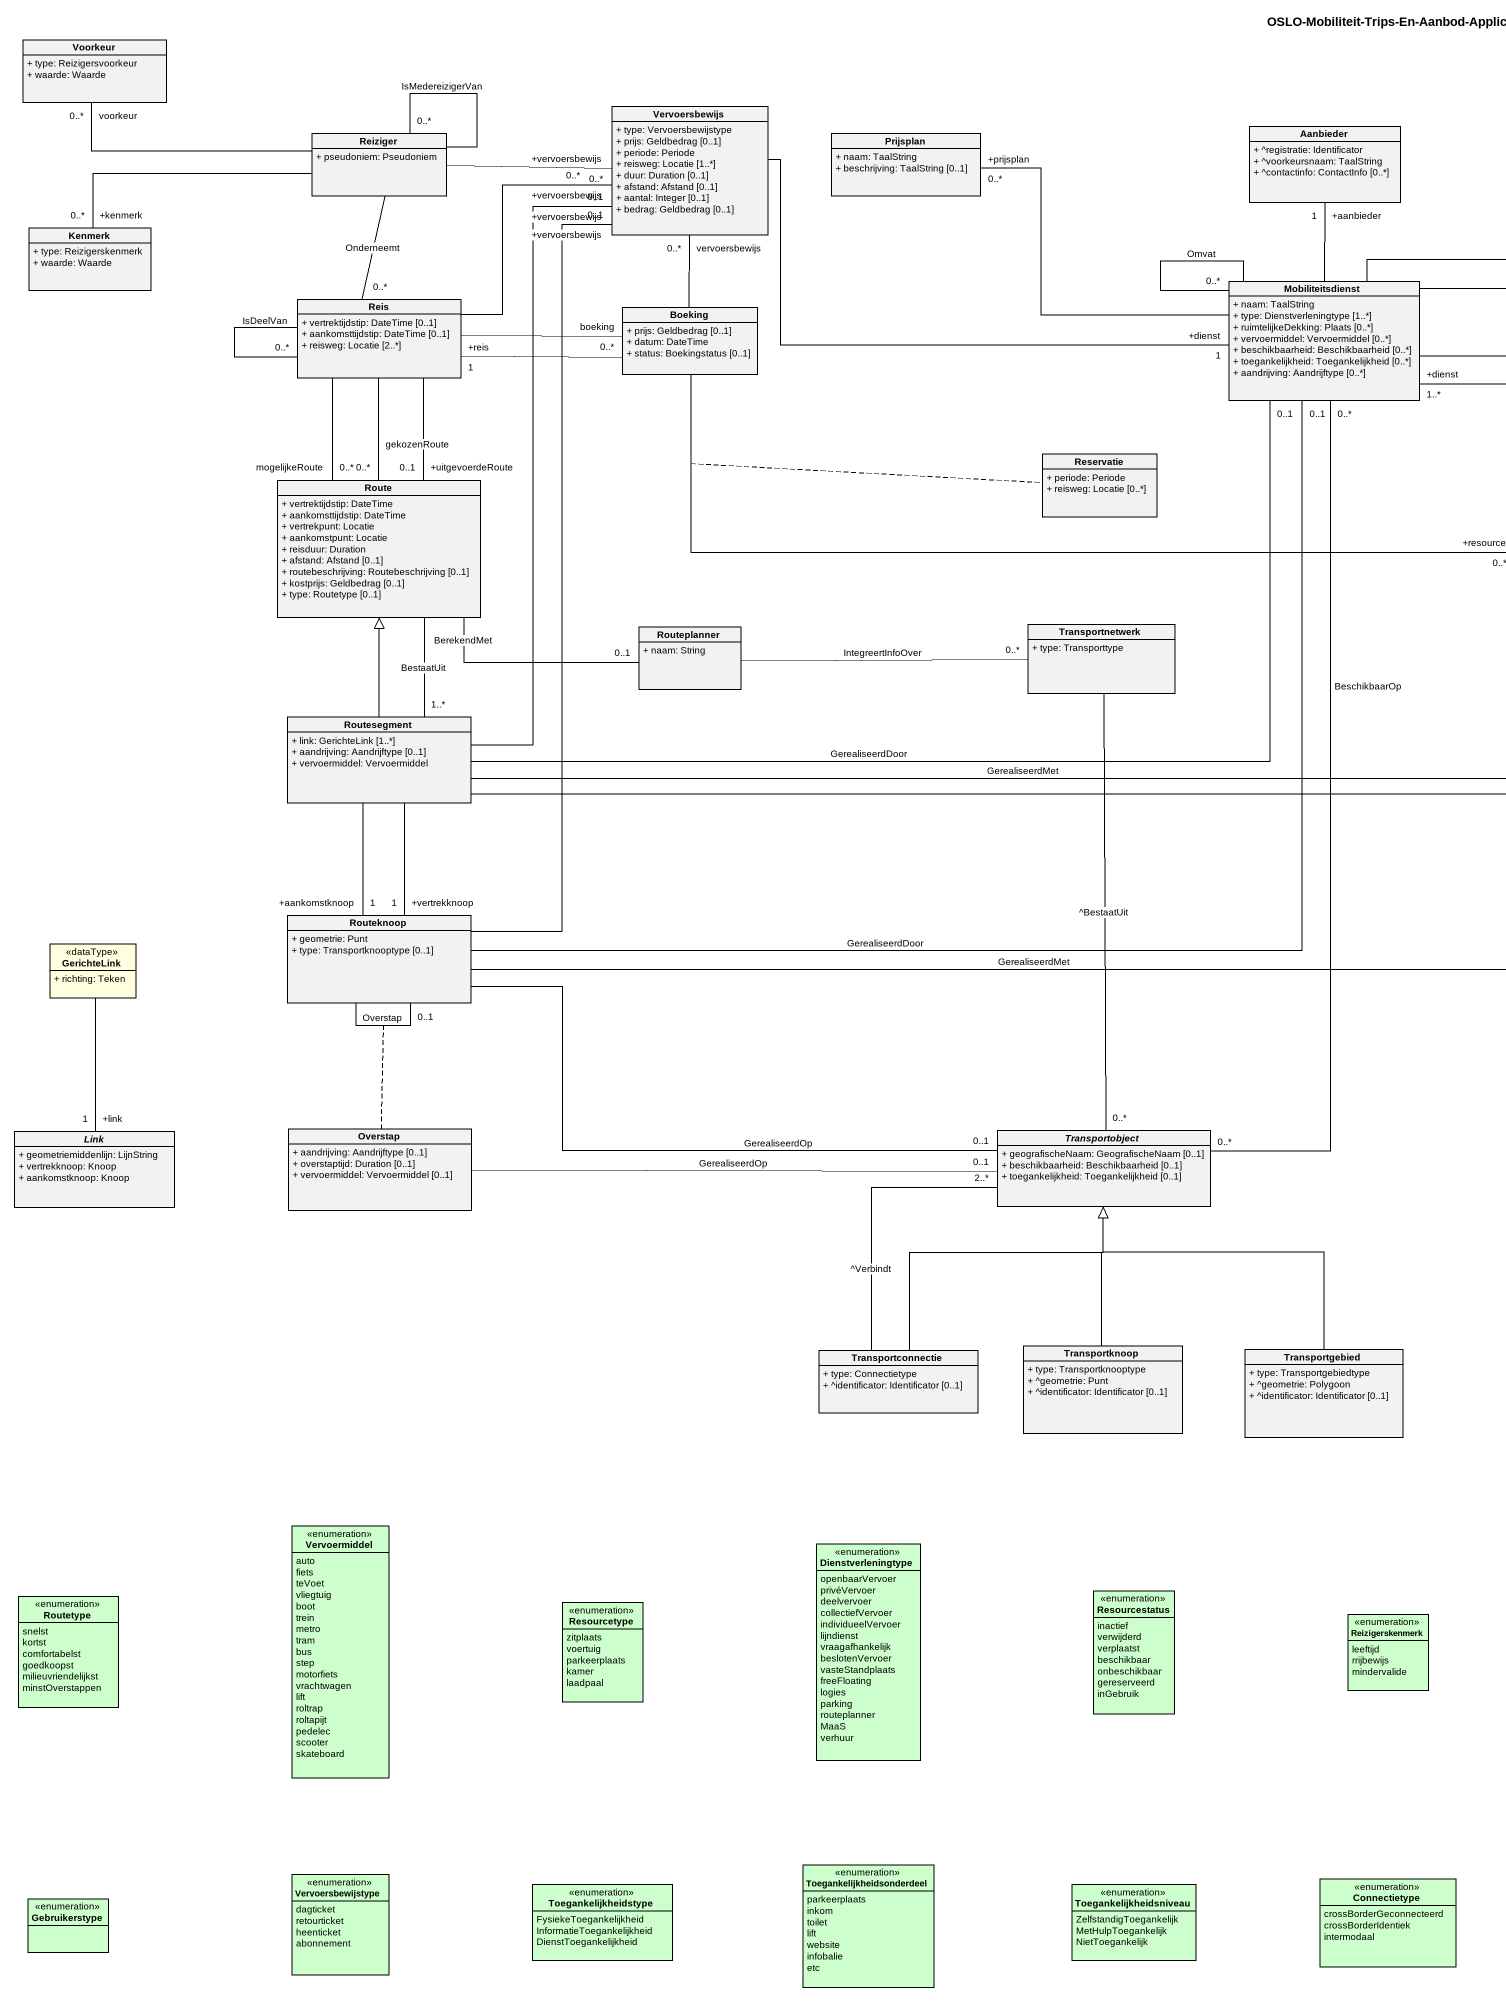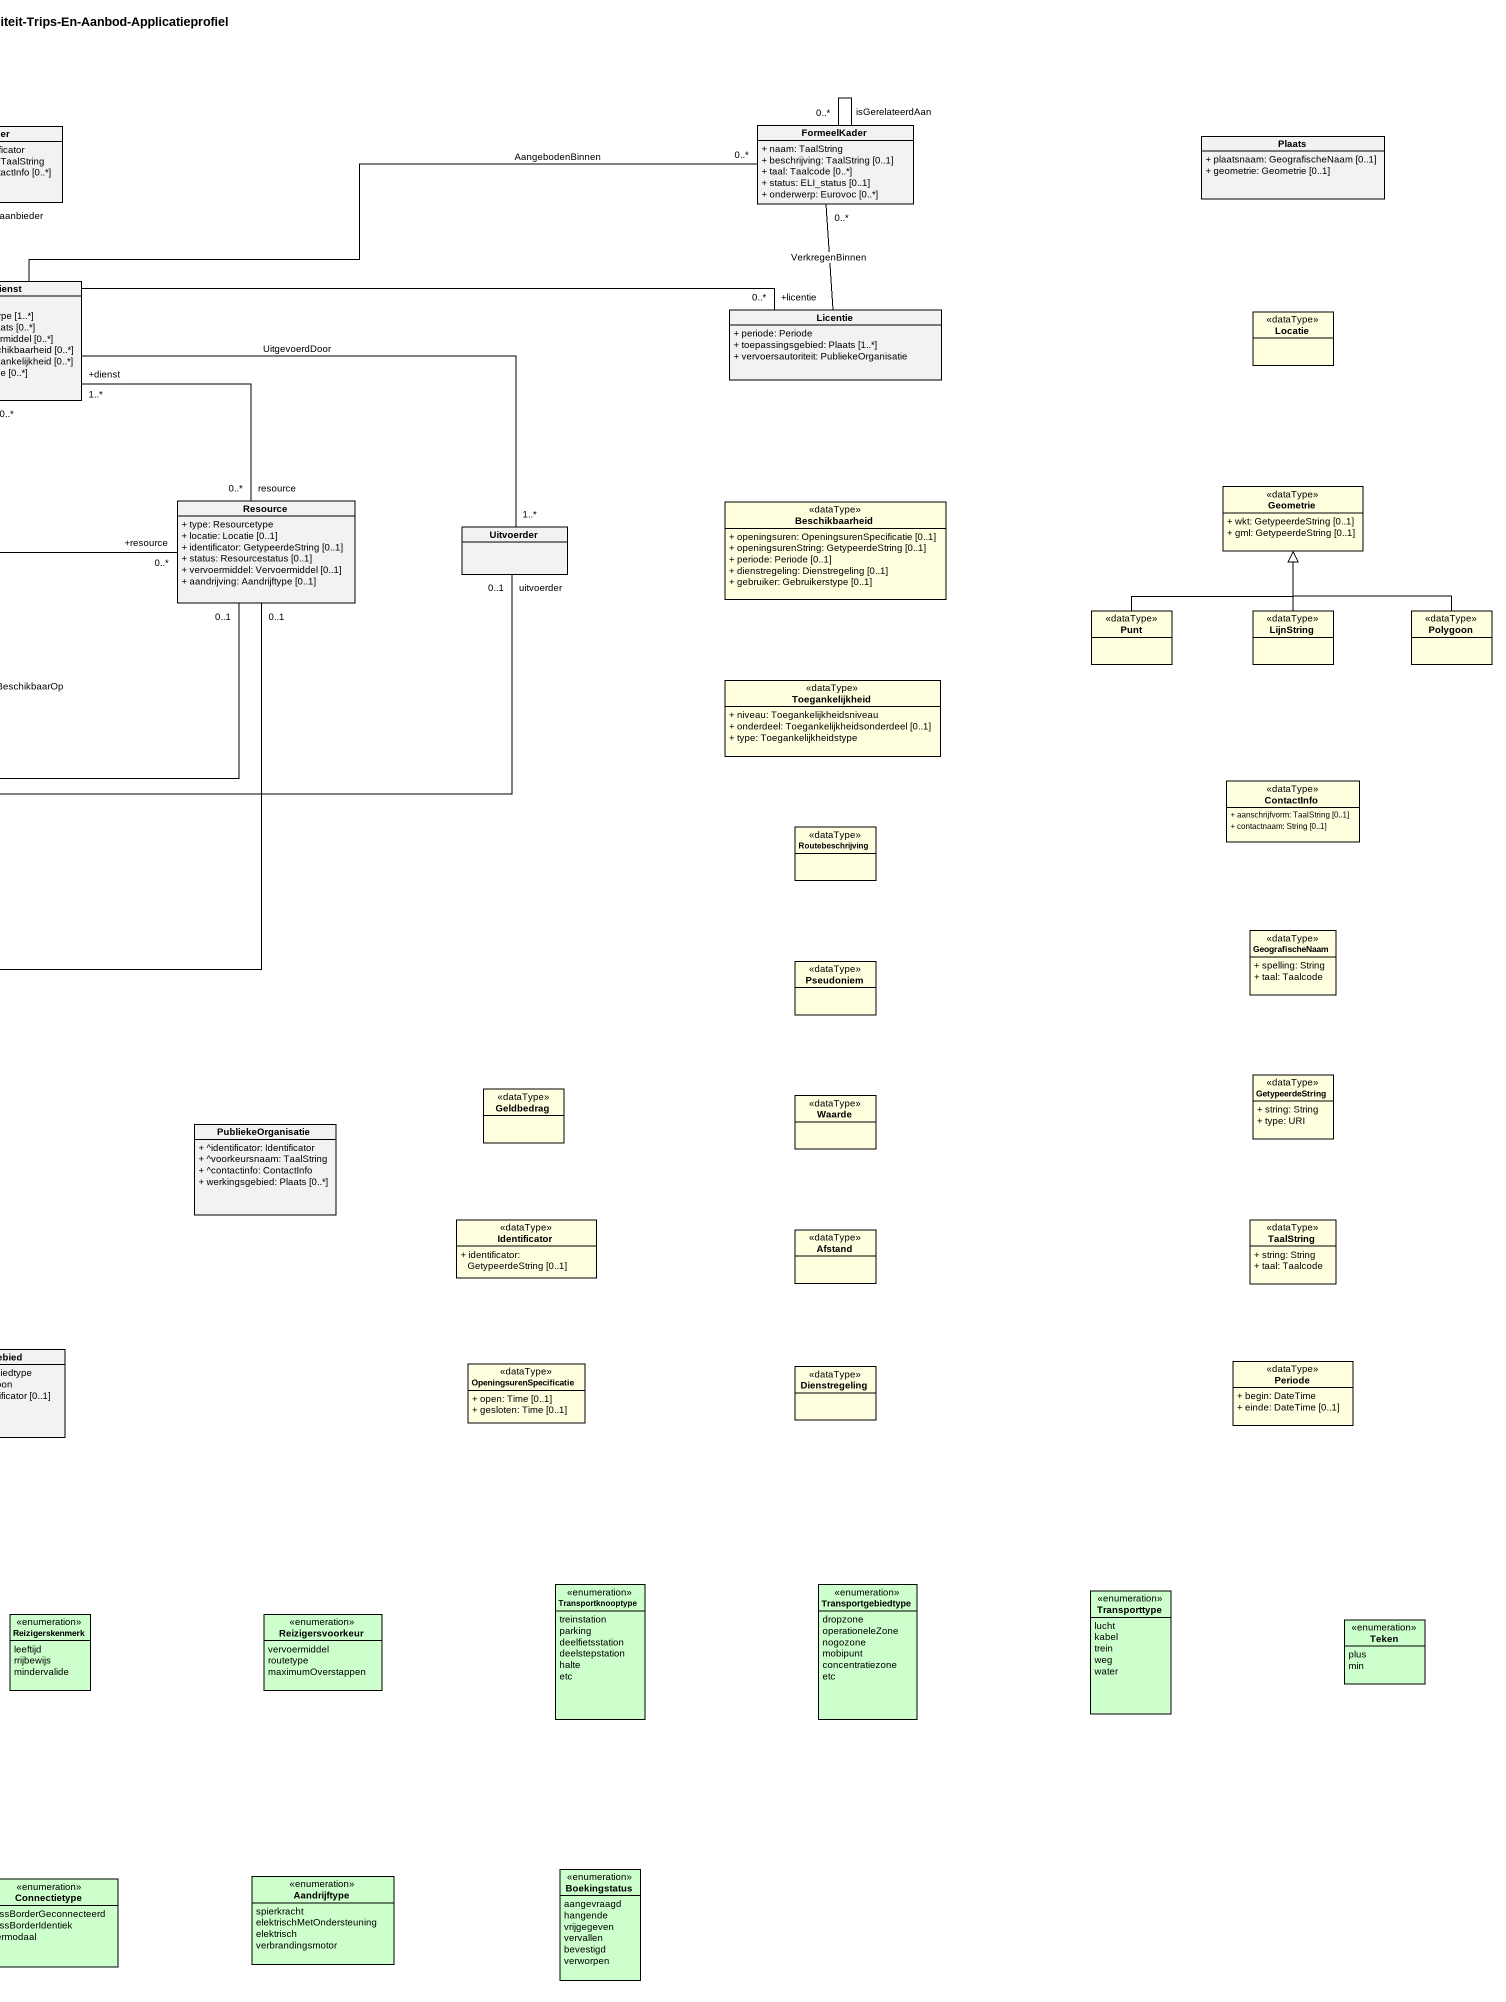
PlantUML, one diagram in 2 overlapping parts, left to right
@startuml
title OSLO-Mobiliteit-Trips-En-Aanbod-Applicatieprofiel
hide circle
hide empty members
skinparam classAttributeIconSize 0
class Voorkeur {
  + type: Reizigersvoorkeur
  + waarde: Waarde
}
class Vervoersbewijs {
  + type: Vervoersbewijstype
  + prijs: Geldbedrag [0..1]
  + periode: Periode
  + reisweg: Locatie [1..*]
  + duur: Duration [0..1]
  + afstand: Afstand [0..1]
  + aantal: Integer [0..1]
  + bedrag: Geldbedrag [0..1]
}
class Reiziger {
  + pseudoniem: Pseudoniem
}
class Prijsplan {
  + naam: TaalString
  + beschrijving: TaalString [0..1]
}
class Aanbieder {
  + ^registratie: Identificator
  + ^voorkeursnaam: TaalString
  + ^contactinfo: ContactInfo [0..*]
}
class FormeelKader {
  + naam: TaalString
  + beschrijving: TaalString [0..1]
  + taal: Taalcode [0..*]
  + status: ELI_status [0..1]
  + onderwerp: Eurovoc [0..*]
}
class Plaats {
  + plaatsnaam: GeografischeNaam [0..1]
  + geometrie: Geometrie [0..1]
}
class Kenmerk {
  + type: Reizigerskenmerk
  + waarde: Waarde
}
class Mobiliteitsdienst {
  + naam: TaalString
  + type: Dienstverleningtype [1..*]
  + ruimtelijkeDekking: Plaats [0..*]
  + vervoermiddel: Vervoermiddel [0..*]
  + beschikbaarheid: Beschikbaarheid [0..*]
  + toegankelijkheid: Toegankelijkheid [0..*]
  + aandrijving: Aandrijftype [0..*]
}
class Reis {
  + vertrektijdstip: DateTime [0..1]
  + aankomsttijdstip: DateTime [0..1]
  + reisweg: Locatie [2..*]
}
class Boeking {
  + prijs: Geldbedrag [0..1]
  + datum: DateTime
  + status: Boekingstatus [0..1]
}
class Licentie {
  + periode: Periode
  + toepassingsgebied: Plaats [1..*]
  + vervoersautoriteit: PubliekeOrganisatie
}
class Locatie <<dataType>> #FFFFE0
class Route {
  + vertrektijdstip: DateTime
  + aankomsttijdstip: DateTime
  + vertrekpunt: Locatie
  + aankomstpunt: Locatie
  + reisduur: Duration
  + afstand: Afstand [0..1]
  + routebeschrijving: Routebeschrijving [0..1]
  + kostprijs: Geldbedrag [0..1]
  + type: Routetype [0..1]
}
class Reservatie {
  + periode: Periode
  + reisweg: Locatie [0..*]
}
class Resource {
  + type: Resourcetype
  + locatie: Locatie [0..1]
  + identificator: GetypeerdeString [0..1]
  + status: Resourcestatus [0..1]
  + vervoermiddel: Vervoermiddel [0..1]
  + aandrijving: Aandrijftype [0..1]
}
class Beschikbaarheid <<dataType>> #FFFFE0 {
  + openingsuren: OpeningsurenSpecificatie [0..1]
  + openingsurenString: GetypeerdeString [0..1]
  + periode: Periode [0..1]
  + dienstregeling: Dienstregeling [0..1]
  + gebruiker: Gebruikerstype [0..1]
}
class Geometrie <<dataType>> #FFFFE0 {
  + wkt: GetypeerdeString [0..1]
  + gml: GetypeerdeString [0..1]
}
class Uitvoerder
class Routeplanner {
  + naam: String
}
class Transportnetwerk {
  + type: Transporttype
}
class Punt <<dataType>> #FFFFE0
class LijnString <<dataType>> #FFFFE0
class Polygoon <<dataType>> #FFFFE0
class Toegankelijkheid <<dataType>> #FFFFE0 {
  + niveau: Toegankelijkheidsniveau
  + onderdeel: Toegankelijkheidsonderdeel [0..1]
  + type: Toegankelijkheidstype
}
class Routesegment {
  + link: GerichteLink [1..*]
  + aandrijving: Aandrijftype [0..1]
  + vervoermiddel: Vervoermiddel
}
class ContactInfo <<dataType>> #FFFFE0 {
  + aanschrijfvorm: TaalString [0..1]
  + contactnaam: String [0..1]
}
class Routebeschrijving <<dataType>> #FFFFE0
class Routeknoop {
  + geometrie: Punt
  + type: Transportknooptype [0..1]
}
class GeografischeNaam <<dataType>> #FFFFE0 {
  + spelling: String
  + taal: Taalcode
}
class GerichteLink <<dataType>> #FFFFE0 {
  + richting: Teken
}
class Pseudoniem <<dataType>> #FFFFE0
class Geldbedrag <<dataType>> #FFFFE0
class GetypeerdeString <<dataType>> #FFFFE0 {
  + string: String
  + type: URI
}
abstract class Link {
  + geometriemiddenlijn: LijnString
  + vertrekknoop: Knoop
  + aankomstknoop: Knoop
}
class Overstap {
  + aandrijving: Aandrijftype [0..1]
  + overstaptijd: Duration [0..1]
  + vervoermiddel: Vervoermiddel [0..1]
}
abstract class Transportobject {
  + geografischeNaam: GeografischeNaam [0..1]
  + beschikbaarheid: Beschikbaarheid [0..1]
  + toegankelijkheid: Toegankelijkheid [0..1]
}
class PubliekeOrganisatie {
  + ^identificator: Identificator
  + ^voorkeursnaam: TaalString
  + ^contactinfo: ContactInfo
  + werkingsgebied: Plaats [0..*]
}
class Waarde <<dataType>> #FFFFE0
class Identificator <<dataType>> #FFFFE0 {
  + identificator: GetypeerdeString [0..1]
}
class Afstand <<dataType>> #FFFFE0
class TaalString <<dataType>> #FFFFE0 {
  + string: String
  + taal: Taalcode
}
class Transportconnectie {
  + type: Connectietype
  + ^identificator: Identificator [0..1]
}
class Transportknoop {
  + type: Transportknooptype
  + ^geometrie: Punt
  + ^identificator: Identificator [0..1]
}
class Transportgebied {
  + type: Transportgebiedtype
  + ^geometrie: Polygoon
  + ^identificator: Identificator [0..1]
}
class OpeningsurenSpecificatie <<dataType>> #FFFFE0 {
  + open: Time [0..1]
  + gesloten: Time [0..1]
}
class Dienstregeling <<dataType>> #FFFFE0
class Periode <<dataType>> #FFFFE0 {
  + begin: DateTime
  + einde: DateTime [0..1]
}
enum Vervoermiddel #CCFFCC {
  auto
  fiets
  teVoet
  vliegtuig
  boot
  trein
  metro
  tram
  bus
  step
  motorfiets
  vrachtwagen
  lift
  roltrap
  roltapijt
  pedelec
  scooter
  skateboard
}
enum Dienstverleningtype #CCFFCC {
  openbaarVervoer
  privéVervoer
  deelvervoer
  collectiefVervoer
  individueelVervoer
  lijndienst
  vraagafhankelijk
  beslotenVervoer
  vasteStandplaats
  freeFloating
  logies
  parking
  routeplanner
  MaaS
  verhuur
}
enum Routetype #CCFFCC {
  snelst
  kortst
  comfortabelst
  goedkoopst
  milieuvriendelijkst
  minstOverstappen
}
enum Resourcetype #CCFFCC {
  zitplaats
  voertuig
  parkeerplaats
  kamer
  laadpaal
}
enum Resourcestatus #CCFFCC {
  inactief
  verwijderd
  verplaatst
  beschikbaar
  onbeschikbaar
  gereserveerd
  inGebruik
}
enum Reizigerskenmerk #CCFFCC {
  leeftijd
  rrijbewijs
  mindervalide
}
enum Reizigersvoorkeur #CCFFCC {
  vervoermiddel
  routetype
  maximumOverstappen
}
enum Transportknooptype #CCFFCC {
  treinstation
  parking
  deelfietsstation
  deelstepstation
  halte
  etc
}
enum Transportgebiedtype #CCFFCC {
  dropzone
  operationeleZone
  nogozone
  mobipunt
  concentratiezone
  etc
}
enum Transporttype #CCFFCC {
  lucht
  kabel
  trein
  weg
  water
}
enum Teken #CCFFCC {
  plus
  min
}
enum Gebruikerstype #CCFFCC
enum Vervoersbewijstype #CCFFCC {
  dagticket
  retourticket
  heenticket
  abonnement
}
enum Toegankelijkheidstype #CCFFCC {
  FysiekeToegankelijkheid
  InformatieToegankelijkheid
  DienstToegankelijkheid
}
enum Toegankelijkheidsonderdeel #CCFFCC {
  parkeerplaats
  inkom
  toilet
  lift
  website
  infobalie
  etc
}
enum Toegankelijkheidsniveau #CCFFCC {
  ZelfstandigToegankelijk
  MetHulpToegankelijk
  NietToegankelijk
}
enum Connectietype #CCFFCC {
  crossBorderGeconnecteerd
  crossBorderIdentiek
  intermodaal
}
enum Aandrijftype #CCFFCC {
  spierkracht
  elektrischMetOndersteuning
  elektrisch
  verbrandingsmotor
}
enum Boekingstatus #CCFFCC {
  aangevraagd
  hangende
  vrijgegeven
  vervallen
  bevestigd
  verworpen
}
Vervoersbewijs -right- "+dienst\n1" Mobiliteitsdienst
Reiziger -left- "voorkeur\n0..*" Voorkeur
Reiziger -right- "+vervoersbewijs\n0..*" Vervoersbewijs
Reiziger -- "0..*" Reiziger : IsMedereizigerVan
Reiziger -left- "+kenmerk\n0..*" Kenmerk
Reiziger -- "0..*" Reis : Onderneemt
Aanbieder "+aanbieder\n1" -- Mobiliteitsdienst
FormeelKader -- "0..*" FormeelKader : isGerelateerdAan
Mobiliteitsdienst -left- "+prijsplan\n0..*" Prijsplan
Mobiliteitsdienst -right- "0..*" FormeelKader : AangebodenBinnen
Mobiliteitsdienst -- "0..*" Mobiliteitsdienst : Omvat
Mobiliteitsdienst -right- "+licentie\n0..*" Licentie
Mobiliteitsdienst "+dienst\n1..*" -- "resource\n0..*" Resource
Mobiliteitsdienst -right- "1..*" Uitvoerder : UitgevoerdDoor
Mobiliteitsdienst "0..*" -- "0..*" Transportobject : BeschikbaarOp
Reis -right- "+vervoersbewijs\n0..*" Vervoersbewijs
Reis -- "0..*" Reis : IsDeelVan
Reis -right- "boeking\n0..*" Boeking
Reis -- "+uitgevoerdeRoute\n0..1" Route
Reis -- "mogelijkeRoute\n0..*" Route
Reis -- "gekozenRoute\n0..*" Route
Boeking -up- "vervoersbewijs\n0..*" Vervoersbewijs
Boeking -left- "+reis\n1" Reis
Boeking -right- "+resource\n0..*" Resource
(Boeking, Resource) .. Reservatie
Licentie -up- "0..*" FormeelKader : VerkregenBinnen
Route -right- "0..1" Routeplanner : BerekendMet
Route -- "1..*" Routesegment : BestaatUit
Routeplanner -right- "0..*" Transportnetwerk : IntegreertInfoOver
Transportnetwerk -- "0..*" Transportobject : ^BestaatUit
Punt -up-|> Geometrie
LijnString -up-|> Geometrie
Polygoon -up-|> Geometrie
Routesegment -up- "+vervoersbewijs\n0..1" Vervoersbewijs
Routesegment -right- "0..1" Mobiliteitsdienst : GerealiseerdDoor
Routesegment -up-|> Route
Routesegment -right- "0..1" Resource : GerealiseerdMet
Routesegment -right- "uitvoerder\n0..1" Uitvoerder
Routesegment -- "+vertrekknoop\n1" Routeknoop
Routesegment -- "+aankomstknoop\n1" Routeknoop
Routeknoop -up- "+vervoersbewijs\n0..1" Vervoersbewijs
Routeknoop -up- "0..1" Mobiliteitsdienst : GerealiseerdDoor
Routeknoop -right- "0..1" Resource : GerealiseerdMet
Routeknoop -- "0..1" Routeknoop : Overstap
(Routeknoop, Routeknoop) .. Overstap
Routeknoop -right- "0..1" Transportobject : GerealiseerdOp
GerichteLink -- "+link\n1" Link
Overstap -right- "0..1" Transportobject : GerealiseerdOp
Transportconnectie -up- "2..*" Transportobject : ^Verbindt
Transportconnectie -up-|> Transportobject
Transportknoop -up-|> Transportobject
Transportgebied -up-|> Transportobject
@enduml
